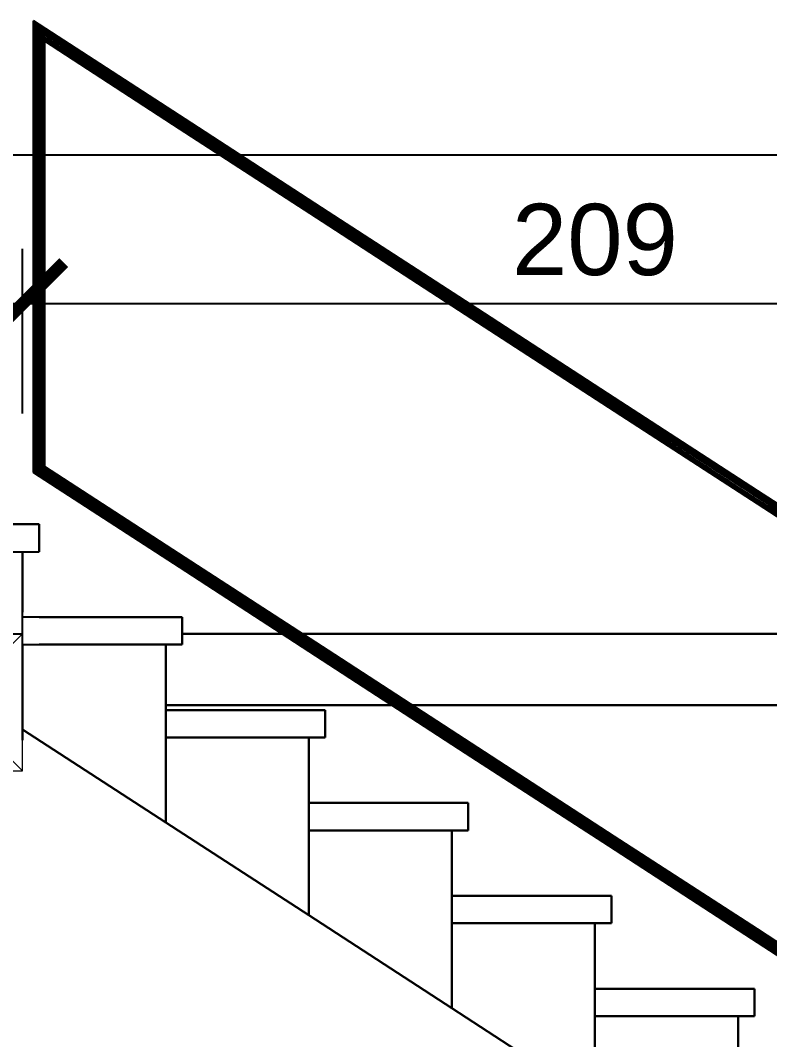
# Model space of a CAD drawing. Header units: millimetres. Extents: x 4647 to 73915, y -13612 to -8141.
# Drawn here: x 12341.7 to 12478.4, y -10862.6 to -10676.7 of the extents above; entities that cross this region are included whole.
import ezdxf

# ---------------------------------------------------------------- set-up
doc = ezdxf.new("R2010")
doc.units = ezdxf.units.MM
doc.layers.add('a_wymiary', color=250, linetype='Continuous', lineweight=9)
for name, color, linetype in [('Konstrukcja - Ściany zew', 7, 'Continuous'), ('Structural - Combined', 7, 'Continuous'), ('WIDOK', 7, 'Continuous')]:
    doc.layers.add(name, color=color, linetype=linetype)
doc.styles.get("Standard").update_dxf_attribs({"font": 'arial.ttf'})
doc.dimstyles.new('1-100', dxfattribs={"dimtxt": 13, "dimasz": 15, "dimexe": 10, "dimexo": 20, "dimgap": 5, "dimtad": 1, "dimdec": 1, "dimrnd": 0.5, "dimtxsty": 'Standard', "dimblk": 'ARCHTICK', "dimcen": 0.09, "dimdle": 10, "dimadec": 0, "dimazin": 0, "dimtfac": 1, "dimtdec": 1, "dimtofl": 0, "dimtmove": 0, "dimatfit": 3, "dimfxl": 10, "dimfxlon": 1, "dimtolj": 1, "dimtzin": 0, "dimarcsym": 0})

# ---------------------------------------------------------------- blocks, each defined once
blk = doc.blocks.new('_ArchTick')
at = {"color": 0, "linetype": 'ByBlock', "const_width": 0.15}
blk.add_lwpolyline([(-0.5, -0.5), (0.5, 0.5)], dxfattribs=at)
blk = doc.blocks.new('*D802')
at = {"layer": 'a_wymiary', "color": 0, "lineweight": -2, "transparency": 16777216}
for p, q in [((11649, -10180.91), (11649, -10150.91)), ((12748.98, -10180.91), (12748.98, -10150.91)), ((11639, -10160.91), (12758.98, -10160.91))]:
    blk.add_line(p, q, dxfattribs=at)
at = {"layer": 'DEFPOINTS', "color": 0, "transparency": 16777216}
for p in [(12748.98, -10160.91), (11649, -10687.41), (12748.98, -10687.41)]:
    blk.add_point(p, dxfattribs=at)
at = {"layer": 'a_wymiary', "color": 0, "lineweight": -2, "transparency": 16777216, "xscale": 15, "yscale": 15, "zscale": 15, "rotation": 180}
blk.add_blockref('_ArchTick', (11649, -10160.91), dxfattribs=at)
at = {"layer": 'a_wymiary', "color": 0, "lineweight": -2, "transparency": 16777216, "xscale": 15, "yscale": 15, "zscale": 15}
blk.add_blockref('_ArchTick', (12748.98, -10160.91), dxfattribs=at)
at = {"layer": 'a_wymiary', "color": 0, "transparency": 16777216, "insert": (12198.99, -10149.28), "char_height": 13, "attachment_point": 5}
blk.add_mtext('\\A1;1100', dxfattribs=at)
blk = doc.blocks.new('*D811')
at = {"layer": 'a_wymiary', "color": 0, "lineweight": -2, "transparency": 16777216}
for p, q in [((12251.58, -10261.38), (12268.79, -10236.8)), ((12254.86, -10239.26), (12821.23, -10635.84)), ((12801.57, -10646.49), (12818.78, -10621.91))]:
    blk.add_line(p, q, dxfattribs=at)
at = {"layer": 'DEFPOINTS', "color": 0, "transparency": 16777216}
for p in [(12198.99, -10336.48), (12813.04, -10630.1), (12748.98, -10721.59)]:
    blk.add_point(p, dxfattribs=at)
at = {"layer": 'a_wymiary', "color": 0, "lineweight": -2, "transparency": 16777216, "xscale": 15, "yscale": 15, "zscale": 15}
for p, rotation in [((12263.05, -10245), 145.0000006898322), ((12813.04, -10630.1), 325.0000006898322)]:
    blk.add_blockref('_ArchTick', p, dxfattribs=dict(at, rotation=rotation))
at = {"layer": 'a_wymiary', "color": 0, "transparency": 16777216, "insert": (12545.39, -10427.05), "char_height": 13, "attachment_point": 5, "rotation": 325}
blk.add_mtext('\\A1;671,5', dxfattribs=at)
blk = doc.blocks.new('*D815')
at = {"layer": 'a_wymiary', "color": 0, "lineweight": -2, "transparency": 16777216}
for p, q in [((11649, -10701.59), (11649, -10691.21)), ((12748.98, -10701.59), (12748.98, -10691.21)), ((11639, -10701.21), (12758.98, -10701.21))]:
    blk.add_line(p, q, dxfattribs=at)
at = {"layer": 'DEFPOINTS', "color": 0, "transparency": 16777216}
for p in [(12748.98, -10701.21), (11649, -10721.59), (12748.98, -10721.59)]:
    blk.add_point(p, dxfattribs=at)
at = {"layer": 'a_wymiary', "color": 0, "lineweight": -2, "transparency": 16777216, "xscale": 15, "yscale": 15, "zscale": 15, "rotation": 180}
blk.add_blockref('_ArchTick', (11649, -10701.21), dxfattribs=at)
at = {"layer": 'a_wymiary', "color": 0, "lineweight": -2, "transparency": 16777216, "xscale": 15, "yscale": 15, "zscale": 15}
blk.add_blockref('_ArchTick', (12748.98, -10701.21), dxfattribs=at)
at = {"layer": 'a_wymiary', "color": 0, "transparency": 16777216, "insert": (12198.99, -10689.57), "char_height": 13, "attachment_point": 5}
blk.add_mtext('\\A1;1100', dxfattribs=at)
blk = doc.blocks.new('*D844')
at = {"layer": 'a_wymiary', "color": 0, "lineweight": -2, "transparency": 16777216}
for p, q in [((12342.09, -10748.35), (12342.09, -10718.35)), ((12550.98, -10748.35), (12550.98, -10718.35)), ((12560.98, -10728.35), (12332.09, -10728.35))]:
    blk.add_line(p, q, dxfattribs=at)
at = {"layer": 'DEFPOINTS', "color": 0, "transparency": 16777216}
for p in [(12342.09, -10728.35), (12342.09, -10788.57), (12550.98, -10885.5)]:
    blk.add_point(p, dxfattribs=at)
at = {"layer": 'a_wymiary', "color": 0, "lineweight": -2, "transparency": 16777216, "xscale": 15, "yscale": 15, "zscale": 15, "rotation": 180}
blk.add_blockref('_ArchTick', (12342.09, -10728.35), dxfattribs=at)
at = {"layer": 'a_wymiary', "color": 0, "lineweight": -2, "transparency": 16777216, "xscale": 15, "yscale": 15, "zscale": 15}
blk.add_blockref('_ArchTick', (12550.98, -10728.35), dxfattribs=at)
at = {"layer": 'a_wymiary', "color": 0, "transparency": 16777216, "insert": (12446.54, -10716.71), "char_height": 13, "attachment_point": 5}
blk.add_mtext('\\A1;209', dxfattribs=at)
blk = doc.blocks.new('*D845')
at = {"layer": 'a_wymiary', "color": 0, "lineweight": -2, "transparency": 16777216}
for p, q in [((12761.31, -10931.07), (12761.31, -10780.51)), ((12741.31, -10790.51), (12771.31, -10790.51)), ((12741.31, -10921.07), (12771.31, -10921.07))]:
    blk.add_line(p, q, dxfattribs=at)
at = {"layer": 'DEFPOINTS', "color": 0, "transparency": 16777216}
for p in [(12368.2, -10790.51), (12761.31, -10790.51), (12550.98, -10921.07)]:
    blk.add_point(p, dxfattribs=at)
at = {"layer": 'a_wymiary', "color": 0, "lineweight": -2, "transparency": 16777216, "xscale": 15, "yscale": 15, "zscale": 15}
for p, rotation in [((12761.31, -10790.51), 90), ((12761.31, -10921.07), 270)]:
    blk.add_blockref('_ArchTick', p, dxfattribs=dict(at, rotation=rotation))
at = {"layer": 'a_wymiary', "color": 0, "transparency": 16777216, "insert": (12748.49, -10855.79), "char_height": 13, "attachment_point": 5, "rotation": 90}
blk.add_mtext('\\A1;130,5', dxfattribs=at)

msp = doc.modelspace()

# ---------------------------------------------------------------- linework, layer by layer
for p, q in [((12344.09, -10759.11), (12344.09, -10676.73)), ((12344.09, -10676.73), (12371.75, -10694.67)), ((12371.75, -10694.67), (12344.09, -10676.73)), ((12344.09, -10676.73), (12344.17, -10676.87)), ((12344.17, -10676.87), (12344.09, -10676.73)), ((12344.09, -10676.73), (12344.09, -10759.11)), ((12344.17, -10676.87), (12371.71, -10694.74)), ((12371.71, -10694.74), (12344.17, -10676.87)), ((12344.17, -10676.87), (12344.39, -10677.27)), ((12344.17, -10759.07), (12344.17, -10676.87)), ((12344.39, -10677.27), (12344.17, -10676.87)), ((12344.17, -10676.87), (12344.17, -10759.07)), ((12344.39, -10677.27), (12371.59, -10694.92)), ((12371.59, -10694.92), (12344.39, -10677.27)), ((12344.39, -10677.27), (12344.71, -10677.86)), ((12344.39, -10758.95), (12344.39, -10677.27)), ((12344.71, -10677.86), (12344.39, -10677.27)), ((12344.39, -10677.27), (12344.39, -10758.95)), ((12344.71, -10677.86), (12371.41, -10695.19)), ((12371.41, -10695.19), (12344.71, -10677.86)), ((12344.71, -10677.86), (12345.09, -10678.57)), ((12344.71, -10758.78), (12344.71, -10677.86)), ((12345.09, -10678.57), (12344.71, -10677.86)), ((12344.71, -10677.86), (12344.71, -10758.78)), ((12345.09, -10678.57), (12371.2, -10695.51)), ((12371.2, -10695.51), (12345.09, -10678.57)), ((12345.09, -10678.57), (12345.48, -10679.27)), ((12345.09, -10758.57), (12345.09, -10678.57)), ((12345.48, -10679.27), (12345.09, -10678.57)), ((12345.09, -10678.57), (12345.09, -10758.57)), ((12345.48, -10679.27), (12371, -10695.83)), ((12371, -10695.83), (12345.48, -10679.27)), ((12345.48, -10679.27), (12345.8, -10679.87)), ((12345.48, -10758.36), (12345.48, -10679.27)), ((12345.8, -10679.87), (12345.48, -10679.27)), ((12345.48, -10679.27), (12345.48, -10758.36)), ((12345.8, -10679.87), (12370.82, -10696.11)), ((12370.82, -10696.11), (12345.8, -10679.87)), ((12345.8, -10679.87), (12346.02, -10680.27)), ((12345.8, -10758.18), (12345.8, -10679.87)), ((12346.02, -10680.27), (12345.8, -10679.87)), ((12345.8, -10679.87), (12345.8, -10758.18)), ((12370.7, -10696.29), (12346.02, -10680.27)), ((12346.02, -10680.27), (12346.09, -10680.41)), ((12346.02, -10680.27), (12370.7, -10696.29)), ((12346.09, -10680.41), (12346.02, -10680.27)), ((12346.02, -10680.27), (12346.02, -10758.07)), ((12346.02, -10758.07), (12346.02, -10680.27)), ((12370.66, -10696.35), (12346.09, -10680.41)), ((12346.09, -10680.41), (12346.09, -10758.03)), ((12346.09, -10680.41), (12370.66, -10696.35)), ((12346.09, -10758.03), (12346.09, -10680.41)), ((12371, -10695.83), (12370.82, -10696.11)), ((12370.82, -10696.11), (12371, -10695.83)), ((12371.2, -10695.51), (12371, -10695.83)), ((12371, -10695.83), (12371.2, -10695.51)), ((12371, -10695.83), (12397.11, -10712.78)), ((12397.11, -10712.78), (12371, -10695.83)), ((12371.41, -10695.19), (12371.2, -10695.51)), ((12371.2, -10695.51), (12371.41, -10695.19)), ((12371.2, -10695.51), (12397.31, -10712.46)), ((12397.31, -10712.46), (12371.2, -10695.51)), ((12371.59, -10694.92), (12371.41, -10695.19)), ((12371.41, -10695.19), (12371.59, -10694.92)), ((12371.41, -10695.19), (12397.52, -10712.14)), ((12397.52, -10712.14), (12371.41, -10695.19)), ((12371.71, -10694.74), (12371.59, -10694.92)), ((12371.59, -10694.92), (12371.71, -10694.74)), ((12371.59, -10694.92), (12397.7, -10711.86)), ((12397.7, -10711.86), (12371.59, -10694.92)), ((12371.75, -10694.67), (12371.71, -10694.74)), ((12371.71, -10694.74), (12371.75, -10694.67)), ((12371.71, -10694.74), (12397.82, -10711.68)), ((12397.82, -10711.68), (12371.71, -10694.74)), ((12371.75, -10694.67), (12397.86, -10711.62)), ((12397.86, -10711.62), (12371.75, -10694.67)), ((12370.7, -10696.29), (12370.66, -10696.35)), ((12370.66, -10696.35), (12370.7, -10696.29)), ((12396.77, -10713.3), (12370.66, -10696.35)), ((12370.66, -10696.35), (12396.77, -10713.3)), ((12370.82, -10696.11), (12370.7, -10696.29)), ((12370.7, -10696.29), (12370.82, -10696.11)), ((12396.81, -10713.23), (12370.7, -10696.29)), ((12370.7, -10696.29), (12396.81, -10713.23)), ((12370.82, -10696.11), (12396.93, -10713.05)), ((12396.93, -10713.05), (12370.82, -10696.11)), ((12397.31, -10712.46), (12397.11, -10712.78)), ((12397.11, -10712.78), (12397.31, -10712.46)), ((12397.52, -10712.14), (12397.31, -10712.46)), ((12397.31, -10712.46), (12397.52, -10712.14)), ((12397.31, -10712.46), (12423.43, -10729.4)), ((12423.43, -10729.4), (12397.31, -10712.46)), ((12397.7, -10711.86), (12397.52, -10712.14)), ((12397.52, -10712.14), (12397.7, -10711.86)), ((12397.52, -10712.14), (12423.63, -10729.08)), ((12423.63, -10729.08), (12397.52, -10712.14)), ((12397.82, -10711.68), (12397.7, -10711.86)), ((12397.7, -10711.86), (12397.82, -10711.68)), ((12397.7, -10711.86), (12423.81, -10728.81)), ((12423.81, -10728.81), (12397.7, -10711.86)), ((12397.86, -10711.62), (12397.82, -10711.68)), ((12397.82, -10711.68), (12397.86, -10711.62)), ((12397.82, -10711.68), (12423.93, -10728.63)), ((12423.93, -10728.63), (12397.82, -10711.68)), ((12397.86, -10711.62), (12423.97, -10728.56)), ((12423.97, -10728.56), (12397.86, -10711.62)), ((12396.81, -10713.23), (12396.77, -10713.3)), ((12396.77, -10713.3), (12396.81, -10713.23)), ((12422.88, -10730.24), (12396.77, -10713.3)), ((12396.77, -10713.3), (12422.88, -10730.24)), ((12396.93, -10713.05), (12396.81, -10713.23)), ((12396.81, -10713.23), (12396.93, -10713.05)), ((12422.92, -10730.18), (12396.81, -10713.23)), ((12396.81, -10713.23), (12422.92, -10730.18)), ((12397.11, -10712.78), (12396.93, -10713.05)), ((12396.93, -10713.05), (12397.11, -10712.78)), ((12396.93, -10713.05), (12423.04, -10730)), ((12423.04, -10730), (12396.93, -10713.05)), ((12397.11, -10712.78), (12423.22, -10729.72)), ((12423.22, -10729.72), (12397.11, -10712.78)), ((12423.63, -10729.08), (12423.43, -10729.4)), ((12423.43, -10729.4), (12423.63, -10729.08)), ((12423.81, -10728.81), (12423.63, -10729.08)), ((12423.63, -10729.08), (12423.81, -10728.81)), ((12423.63, -10729.08), (12449.75, -10746.03)), ((12449.75, -10746.03), (12423.63, -10729.08)), ((12423.93, -10728.63), (12423.81, -10728.81)), ((12423.81, -10728.81), (12423.93, -10728.63)), ((12423.81, -10728.81), (12449.92, -10745.75)), ((12449.92, -10745.75), (12423.81, -10728.81)), ((12423.97, -10728.56), (12423.93, -10728.63)), ((12423.93, -10728.63), (12423.97, -10728.56)), ((12423.93, -10728.63), (12450.04, -10745.57)), ((12450.04, -10745.57), (12423.93, -10728.63)), ((12423.97, -10728.56), (12450.08, -10745.51)), ((12450.08, -10745.51), (12423.97, -10728.56)), ((12422.92, -10730.18), (12422.88, -10730.24)), ((12422.88, -10730.24), (12422.92, -10730.18)), ((12448.99, -10747.19), (12422.88, -10730.24)), ((12422.88, -10730.24), (12448.99, -10747.19)), ((12423.04, -10730), (12422.92, -10730.18)), ((12422.92, -10730.18), (12423.04, -10730)), ((12449.03, -10747.12), (12422.92, -10730.18)), ((12422.92, -10730.18), (12449.03, -10747.12)), ((12423.22, -10729.72), (12423.04, -10730)), ((12423.04, -10730), (12423.22, -10729.72)), ((12423.04, -10730), (12449.15, -10746.94)), ((12449.15, -10746.94), (12423.04, -10730)), ((12423.43, -10729.4), (12423.22, -10729.72)), ((12423.22, -10729.72), (12423.43, -10729.4)), ((12423.22, -10729.72), (12449.33, -10746.67)), ((12449.33, -10746.67), (12423.22, -10729.72)), ((12423.43, -10729.4), (12449.54, -10746.35)), ((12449.54, -10746.35), (12423.43, -10729.4)), ((12449.75, -10746.03), (12449.54, -10746.35)), ((12449.54, -10746.35), (12449.75, -10746.03)), ((12449.92, -10745.75), (12449.75, -10746.03)), ((12449.75, -10746.03), (12449.92, -10745.75)), ((12449.75, -10746.03), (12475.86, -10762.97)), ((12475.86, -10762.97), (12449.75, -10746.03)), ((12450.04, -10745.57), (12449.92, -10745.75)), ((12449.92, -10745.75), (12450.04, -10745.57)), ((12449.92, -10745.75), (12476.03, -10762.7)), ((12476.03, -10762.7), (12449.92, -10745.75)), ((12450.08, -10745.51), (12450.04, -10745.57)), ((12450.04, -10745.57), (12450.08, -10745.51)), ((12450.04, -10745.57), (12476.15, -10762.52)), ((12476.15, -10762.52), (12450.04, -10745.57)), ((12450.08, -10745.51), (12476.19, -10762.45)), ((12476.19, -10762.45), (12450.08, -10745.51)), ((12449.03, -10747.12), (12448.99, -10747.19)), ((12448.99, -10747.19), (12449.03, -10747.12)), ((12475.1, -10764.13), (12448.99, -10747.19)), ((12448.99, -10747.19), (12475.1, -10764.13)), ((12449.15, -10746.94), (12449.03, -10747.12)), ((12449.03, -10747.12), (12449.15, -10746.94)), ((12475.15, -10764.07), (12449.03, -10747.12)), ((12449.03, -10747.12), (12475.15, -10764.07)), ((12449.33, -10746.67), (12449.15, -10746.94)), ((12449.15, -10746.94), (12449.33, -10746.67)), ((12449.15, -10746.94), (12475.26, -10763.88)), ((12475.26, -10763.88), (12449.15, -10746.94)), ((12449.54, -10746.35), (12449.33, -10746.67)), ((12449.33, -10746.67), (12449.54, -10746.35)), ((12449.33, -10746.67), (12475.44, -10763.61)), ((12475.44, -10763.61), (12449.33, -10746.67)), ((12449.54, -10746.35), (12475.65, -10763.29)), ((12475.65, -10763.29), (12449.54, -10746.35)), ((12344.17, -10759.07), (12344.39, -10758.95)), ((12344.39, -10758.95), (12344.17, -10759.07)), ((12344.39, -10758.95), (12344.71, -10758.78)), ((12344.71, -10758.78), (12344.39, -10758.95)), ((12370.82, -10776.11), (12344.39, -10758.95)), ((12344.39, -10758.95), (12370.82, -10776.11)), ((12344.71, -10758.78), (12345.09, -10758.57)), ((12345.09, -10758.57), (12344.71, -10758.78)), ((12371, -10775.83), (12344.71, -10758.78)), ((12344.71, -10758.78), (12371, -10775.83)), ((12345.09, -10758.57), (12345.48, -10758.36)), ((12345.48, -10758.36), (12345.09, -10758.57)), ((12371.2, -10775.51), (12345.09, -10758.57)), ((12345.09, -10758.57), (12371.2, -10775.51)), ((12345.48, -10758.36), (12345.8, -10758.18)), ((12345.8, -10758.18), (12345.48, -10758.36)), ((12371.41, -10775.19), (12345.48, -10758.36)), ((12345.48, -10758.36), (12371.41, -10775.19)), ((12345.8, -10758.18), (12346.02, -10758.07)), ((12346.02, -10758.07), (12345.8, -10758.18)), ((12371.59, -10774.92), (12345.8, -10758.18)), ((12345.8, -10758.18), (12371.59, -10774.92)), ((12346.02, -10758.07), (12346.09, -10758.03)), ((12346.09, -10758.03), (12346.02, -10758.07)), ((12346.02, -10758.07), (12371.71, -10774.74)), ((12371.71, -10774.74), (12346.02, -10758.07)), ((12346.09, -10758.03), (12371.75, -10774.67)), ((12371.75, -10774.67), (12346.09, -10758.03)), ((12344.09, -10759.11), (12344.17, -10759.07)), ((12344.17, -10759.07), (12344.09, -10759.11)), ((12370.66, -10776.35), (12344.09, -10759.11)), ((12344.09, -10759.11), (12370.66, -10776.35)), ((12370.7, -10776.29), (12344.17, -10759.07)), ((12344.17, -10759.07), (12370.7, -10776.29)), ((12476.03, -10762.7), (12475.86, -10762.97)), ((12475.86, -10762.97), (12476.03, -10762.7)), ((12476.15, -10762.52), (12476.03, -10762.7)), ((12476.03, -10762.7), (12476.15, -10762.52)), ((12476.03, -10762.7), (12502.14, -10779.64)), ((12502.14, -10779.64), (12476.03, -10762.7)), ((12476.19, -10762.45), (12476.15, -10762.52)), ((12476.15, -10762.52), (12476.19, -10762.45)), ((12476.15, -10762.52), (12502.26, -10779.46)), ((12502.26, -10779.46), (12476.15, -10762.52)), ((12476.19, -10762.45), (12502.3, -10779.4)), ((12502.3, -10779.4), (12476.19, -10762.45)), ((12475.15, -10764.07), (12475.1, -10764.13)), ((12475.1, -10764.13), (12475.15, -10764.07)), ((12501.21, -10781.07), (12475.1, -10764.13)), ((12475.1, -10764.13), (12501.21, -10781.07)), ((12475.26, -10763.88), (12475.15, -10764.07)), ((12475.15, -10764.07), (12475.26, -10763.88)), ((12501.26, -10781.01), (12475.15, -10764.07)), ((12475.15, -10764.07), (12501.26, -10781.01)), ((12475.44, -10763.61), (12475.26, -10763.88)), ((12475.26, -10763.88), (12475.44, -10763.61)), ((12475.26, -10763.88), (12501.37, -10780.83)), ((12501.37, -10780.83), (12475.26, -10763.88)), ((12475.65, -10763.29), (12475.44, -10763.61)), ((12475.44, -10763.61), (12475.65, -10763.29)), ((12475.44, -10763.61), (12501.55, -10780.56)), ((12501.55, -10780.56), (12475.44, -10763.61)), ((12475.86, -10762.97), (12475.65, -10763.29)), ((12475.65, -10763.29), (12475.86, -10762.97)), ((12475.65, -10763.29), (12501.76, -10780.24)), ((12501.76, -10780.24), (12475.65, -10763.29)), ((12475.86, -10762.97), (12501.97, -10779.91)), ((12501.97, -10779.91), (12475.86, -10762.97)), ((12318.98, -10768.57), (12345.09, -10768.57)), ((12345.09, -10768.57), (12318.98, -10768.57)), ((12340.98, -10768.57), (12345.09, -10768.57)), ((12345.09, -10768.57), (12345.09, -10771.62)), ((12345.09, -10773.57), (12345.09, -10768.57)), ((12345.09, -10773.57), (12345.09, -10768.57)), ((12345.09, -10771.62), (12345.09, -10773.57)), ((12318.98, -10773.57), (12345.09, -10773.57)), ((12342.09, -10773.57), (12342.09, -10784.62)), ((12342.09, -10788.57), (12342.09, -10773.57)), ((12371, -10775.83), (12371.2, -10775.51)), ((12371.2, -10775.51), (12371, -10775.83)), ((12371.2, -10775.51), (12371.41, -10775.19)), ((12371.41, -10775.19), (12371.2, -10775.51)), ((12397.31, -10792.46), (12371.2, -10775.51)), ((12371.2, -10775.51), (12397.31, -10792.46)), ((12371.41, -10775.19), (12371.59, -10774.92)), ((12371.59, -10774.92), (12371.41, -10775.19)), ((12397.52, -10792.14), (12371.41, -10775.19)), ((12371.41, -10775.19), (12397.52, -10792.14)), ((12371.59, -10774.92), (12371.71, -10774.74)), ((12371.71, -10774.74), (12371.59, -10774.92)), ((12397.7, -10791.86), (12371.59, -10774.92)), ((12371.59, -10774.92), (12397.7, -10791.86)), ((12371.71, -10774.74), (12371.75, -10774.67)), ((12371.75, -10774.67), (12371.71, -10774.74)), ((12371.71, -10774.74), (12397.82, -10791.68)), ((12397.82, -10791.68), (12371.71, -10774.74)), ((12371.75, -10774.67), (12393.16, -10788.57)), ((12397.86, -10791.62), (12371.75, -10774.67)), ((12370.66, -10776.35), (12370.7, -10776.29)), ((12370.7, -10776.29), (12370.66, -10776.35)), ((12389.48, -10788.57), (12370.66, -10776.35)), ((12370.66, -10776.35), (12396.77, -10793.3)), ((12370.7, -10776.29), (12370.82, -10776.11)), ((12370.82, -10776.11), (12370.7, -10776.29)), ((12396.81, -10793.23), (12370.7, -10776.29)), ((12370.7, -10776.29), (12396.81, -10793.23)), ((12370.82, -10776.11), (12371, -10775.83)), ((12371, -10775.83), (12370.82, -10776.11)), ((12396.93, -10793.05), (12370.82, -10776.11)), ((12370.82, -10776.11), (12396.93, -10793.05)), ((12397.11, -10792.78), (12371, -10775.83)), ((12371, -10775.83), (12397.11, -10792.78)), ((12371.2, -10785.51), (12342.09, -10785.51)), ((12345.09, -10785.51), (12371.2, -10785.51)), ((12371.2, -10785.51), (12371.2, -10788.57)), ((12371.2, -10790.51), (12371.2, -10785.51)), ((12371.2, -10788.57), (12389.48, -10788.57)), ((12389.48, -10788.57), (12371.2, -10788.57)), ((12371.2, -10788.57), (12371.2, -10790.51)), ((12409.52, -10801.57), (12389.48, -10788.57)), ((12393.16, -10788.57), (12512.76, -10788.57)), ((12393.16, -10788.57), (12413.19, -10801.57)), ((12512.76, -10788.57), (12393.16, -10788.57)), ((12342.09, -10807.96), (12342.09, -10790.51)), ((12342.09, -10790.51), (12342.09, -10801.57)), ((12342.09, -10790.51), (12342.09, -10807.96)), ((12342.09, -10790.51), (12371.2, -10790.51)), ((12368.2, -10790.51), (12345.09, -10790.51)), ((12371.2, -10790.51), (12368.2, -10790.51)), ((12368.2, -10790.51), (12368.2, -10801.57)), ((12368.2, -10807.46), (12368.2, -10790.51)), ((12397.11, -10792.78), (12397.31, -10792.46)), ((12397.31, -10792.46), (12397.11, -10792.78)), ((12397.31, -10792.46), (12397.52, -10792.14)), ((12397.52, -10792.14), (12397.31, -10792.46)), ((12423.43, -10809.4), (12397.31, -10792.46)), ((12397.31, -10792.46), (12423.43, -10809.4)), ((12397.52, -10792.14), (12397.7, -10791.86)), ((12397.7, -10791.86), (12397.52, -10792.14)), ((12423.63, -10809.08), (12397.52, -10792.14)), ((12397.52, -10792.14), (12423.63, -10809.08)), ((12397.7, -10791.86), (12397.82, -10791.68)), ((12397.82, -10791.68), (12397.7, -10791.86)), ((12423.81, -10808.81), (12397.7, -10791.86)), ((12397.7, -10791.86), (12423.81, -10808.81)), ((12397.82, -10791.68), (12397.86, -10791.62)), ((12397.86, -10791.62), (12397.82, -10791.68)), ((12397.82, -10791.68), (12423.93, -10808.63)), ((12423.93, -10808.63), (12397.82, -10791.68)), ((12423.97, -10808.56), (12397.86, -10791.62)), ((12396.77, -10793.3), (12396.81, -10793.23)), ((12396.81, -10793.23), (12396.77, -10793.3)), ((12396.77, -10793.3), (12422.88, -10810.24)), ((12396.81, -10793.23), (12396.93, -10793.05)), ((12396.93, -10793.05), (12396.81, -10793.23)), ((12422.92, -10810.18), (12396.81, -10793.23)), ((12396.81, -10793.23), (12422.92, -10810.18)), ((12396.93, -10793.05), (12397.11, -10792.78)), ((12397.11, -10792.78), (12396.93, -10793.05)), ((12423.04, -10810), (12396.93, -10793.05)), ((12396.93, -10793.05), (12423.04, -10810)), ((12423.22, -10809.72), (12397.11, -10792.78)), ((12397.11, -10792.78), (12423.22, -10809.72)), ((12368.2, -10801.57), (12409.52, -10801.57)), ((12368.2, -10801.57), (12368.2, -10802.46)), ((12409.52, -10801.57), (12368.2, -10801.57)), ((12422.88, -10810.24), (12409.52, -10801.57)), ((12413.19, -10801.57), (12532.8, -10801.57)), ((12413.19, -10801.57), (12450.08, -10825.51)), ((12532.8, -10801.57), (12413.19, -10801.57)), ((12397.31, -10802.46), (12368.2, -10802.46)), ((12368.2, -10802.46), (12368.2, -10807.46)), ((12368.2, -10802.46), (12397.31, -10802.46)), ((12397.31, -10807.46), (12397.31, -10802.46)), ((12397.31, -10802.46), (12397.31, -10807.46)), ((12368.2, -10822.95), (12342.09, -10806.01)), ((12342.09, -10806.01), (12368.2, -10822.95)), ((12368.2, -10822.95), (12368.2, -10807.46)), ((12394.31, -10807.46), (12368.2, -10807.46)), ((12368.2, -10807.46), (12368.2, -10822.95)), ((12368.2, -10807.46), (12397.31, -10807.46)), ((12394.31, -10824.4), (12394.31, -10807.46)), ((12397.31, -10807.46), (12394.31, -10807.46)), ((12394.31, -10807.46), (12394.31, -10819.4)), ((12423.43, -10809.4), (12423.63, -10809.08)), ((12423.63, -10809.08), (12423.43, -10809.4)), ((12423.63, -10809.08), (12423.81, -10808.81)), ((12423.81, -10808.81), (12423.63, -10809.08)), ((12449.75, -10826.03), (12423.63, -10809.08)), ((12423.63, -10809.08), (12449.75, -10826.03)), ((12423.81, -10808.81), (12423.93, -10808.63)), ((12423.93, -10808.63), (12423.81, -10808.81)), ((12449.92, -10825.75), (12423.81, -10808.81)), ((12423.81, -10808.81), (12449.92, -10825.75)), ((12423.93, -10808.63), (12423.97, -10808.56)), ((12423.97, -10808.56), (12423.93, -10808.63)), ((12423.93, -10808.63), (12450.04, -10825.57)), ((12450.04, -10825.57), (12423.93, -10808.63)), ((12450.08, -10825.51), (12423.97, -10808.56)), ((12422.88, -10810.24), (12422.92, -10810.18)), ((12422.92, -10810.18), (12422.88, -10810.24)), ((12422.88, -10810.24), (12448.99, -10827.19)), ((12448.99, -10827.19), (12422.88, -10810.24)), ((12422.92, -10810.18), (12423.04, -10810)), ((12423.04, -10810), (12422.92, -10810.18)), ((12449.03, -10827.12), (12422.92, -10810.18)), ((12422.92, -10810.18), (12449.03, -10827.12)), ((12423.04, -10810), (12423.22, -10809.72)), ((12423.22, -10809.72), (12423.04, -10810)), ((12449.15, -10826.94), (12423.04, -10810)), ((12423.04, -10810), (12449.15, -10826.94)), ((12423.22, -10809.72), (12423.43, -10809.4)), ((12423.43, -10809.4), (12423.22, -10809.72)), ((12449.33, -10826.67), (12423.22, -10809.72)), ((12423.22, -10809.72), (12449.33, -10826.67)), ((12449.54, -10826.35), (12423.43, -10809.4)), ((12423.43, -10809.4), (12449.54, -10826.35)), ((12423.43, -10819.4), (12394.31, -10819.4)), ((12394.31, -10819.4), (12394.31, -10824.4)), ((12394.31, -10819.4), (12423.43, -10819.4)), ((12423.43, -10824.4), (12423.43, -10819.4)), ((12423.43, -10819.4), (12423.43, -10824.4)), ((12394.31, -10839.9), (12368.2, -10822.95)), ((12368.2, -10822.95), (12394.31, -10839.9)), ((12394.31, -10839.9), (12394.31, -10824.4)), ((12420.43, -10824.4), (12394.31, -10824.4)), ((12394.31, -10824.4), (12394.31, -10839.9)), ((12394.31, -10824.4), (12423.43, -10824.4)), ((12420.43, -10841.35), (12420.43, -10824.4)), ((12423.43, -10824.4), (12420.43, -10824.4)), ((12420.43, -10824.4), (12420.43, -10836.35)), ((12449.75, -10826.03), (12449.92, -10825.75)), ((12449.92, -10825.75), (12449.75, -10826.03)), ((12449.92, -10825.75), (12450.04, -10825.57)), ((12450.04, -10825.57), (12449.92, -10825.75)), ((12476.03, -10842.7), (12449.92, -10825.75)), ((12449.92, -10825.75), (12476.03, -10842.7)), ((12450.04, -10825.57), (12450.08, -10825.51)), ((12450.08, -10825.51), (12450.04, -10825.57)), ((12450.04, -10825.57), (12476.15, -10842.52)), ((12476.15, -10842.52), (12450.04, -10825.57)), ((12476.19, -10842.45), (12450.08, -10825.51)), ((12450.08, -10825.51), (12476.19, -10842.45)), ((12448.99, -10827.19), (12449.03, -10827.12)), ((12449.03, -10827.12), (12448.99, -10827.19)), ((12448.99, -10827.19), (12475.1, -10844.13)), ((12475.1, -10844.13), (12448.99, -10827.19)), ((12449.03, -10827.12), (12449.15, -10826.94)), ((12449.15, -10826.94), (12449.03, -10827.12)), ((12475.15, -10844.07), (12449.03, -10827.12)), ((12449.03, -10827.12), (12475.15, -10844.07)), ((12449.15, -10826.94), (12449.33, -10826.67)), ((12449.33, -10826.67), (12449.15, -10826.94)), ((12475.26, -10843.88), (12449.15, -10826.94)), ((12449.15, -10826.94), (12475.26, -10843.88)), ((12449.33, -10826.67), (12449.54, -10826.35)), ((12449.54, -10826.35), (12449.33, -10826.67)), ((12475.44, -10843.61), (12449.33, -10826.67)), ((12449.33, -10826.67), (12475.44, -10843.61)), ((12449.54, -10826.35), (12449.75, -10826.03)), ((12449.75, -10826.03), (12449.54, -10826.35)), ((12475.65, -10843.29), (12449.54, -10826.35)), ((12449.54, -10826.35), (12475.65, -10843.29)), ((12475.86, -10842.97), (12449.75, -10826.03)), ((12449.75, -10826.03), (12475.86, -10842.97)), ((12449.54, -10836.35), (12420.43, -10836.35)), ((12420.43, -10836.35), (12420.43, -10841.35)), ((12420.43, -10836.35), (12449.54, -10836.35)), ((12449.54, -10841.35), (12449.54, -10836.35)), ((12449.54, -10836.35), (12449.54, -10841.35)), ((12420.43, -10856.84), (12394.31, -10839.9)), ((12394.31, -10839.9), (12420.43, -10856.84)), ((12420.43, -10856.84), (12420.43, -10841.35)), ((12446.54, -10841.35), (12420.43, -10841.35)), ((12420.43, -10841.35), (12420.43, -10856.84)), ((12420.43, -10841.35), (12449.54, -10841.35)), ((12446.54, -10858.29), (12446.54, -10841.35)), ((12449.54, -10841.35), (12446.54, -10841.35)), ((12446.54, -10841.35), (12446.54, -10853.29)), ((12475.86, -10842.97), (12476.03, -10842.7)), ((12476.03, -10842.7), (12475.86, -10842.97)), ((12476.03, -10842.7), (12476.15, -10842.52)), ((12476.15, -10842.52), (12476.03, -10842.7)), ((12502.14, -10859.64), (12476.03, -10842.7)), ((12476.03, -10842.7), (12502.14, -10859.64)), ((12476.15, -10842.52), (12476.19, -10842.45)), ((12476.19, -10842.45), (12476.15, -10842.52)), ((12476.15, -10842.52), (12502.26, -10859.46)), ((12502.26, -10859.46), (12476.15, -10842.52)), ((12502.3, -10859.4), (12476.19, -10842.45)), ((12476.19, -10842.45), (12505.4, -10861.4)), ((12475.1, -10844.13), (12475.15, -10844.07)), ((12475.15, -10844.07), (12475.1, -10844.13)), ((12475.1, -10844.13), (12501.21, -10861.07)), ((12503.56, -10862.6), (12475.1, -10844.13)), ((12475.15, -10844.07), (12475.26, -10843.88)), ((12475.26, -10843.88), (12475.15, -10844.07)), ((12501.26, -10861.01), (12475.15, -10844.07)), ((12475.15, -10844.07), (12501.26, -10861.01)), ((12475.26, -10843.88), (12475.44, -10843.61)), ((12475.44, -10843.61), (12475.26, -10843.88)), ((12501.37, -10860.83), (12475.26, -10843.88)), ((12475.26, -10843.88), (12501.37, -10860.83)), ((12475.44, -10843.61), (12475.65, -10843.29)), ((12475.65, -10843.29), (12475.44, -10843.61)), ((12501.55, -10860.56), (12475.44, -10843.61)), ((12475.44, -10843.61), (12501.55, -10860.56)), ((12475.65, -10843.29), (12475.86, -10842.97)), ((12475.86, -10842.97), (12475.65, -10843.29)), ((12501.76, -10860.24), (12475.65, -10843.29)), ((12475.65, -10843.29), (12501.76, -10860.24)), ((12501.97, -10859.91), (12475.86, -10842.97)), ((12475.86, -10842.97), (12501.97, -10859.91)), ((12475.65, -10853.29), (12446.54, -10853.29)), ((12446.54, -10853.29), (12446.54, -10858.29)), ((12446.54, -10853.29), (12475.65, -10853.29)), ((12475.65, -10858.29), (12475.65, -10853.29)), ((12475.65, -10853.29), (12475.65, -10858.29)), ((12446.54, -10873.79), (12420.43, -10856.84)), ((12420.43, -10856.84), (12446.54, -10873.79)), ((12446.54, -10873.79), (12446.54, -10858.29)), ((12472.65, -10858.29), (12446.54, -10858.29)), ((12446.54, -10858.29), (12446.54, -10873.79)), ((12446.54, -10858.29), (12475.65, -10858.29)), ((12472.65, -10875.24), (12472.65, -10858.29)), ((12475.65, -10858.29), (12472.65, -10858.29)), ((12472.65, -10858.29), (12472.65, -10870.24))]:
    msp.add_line(p, q)
at = {"layer": 'a_wymiary'}
for p, q in [((12317.09, -10813.57), (12342.09, -10788.57)), ((12342.09, -10813.57), (12317.09, -10788.57))]:
    msp.add_line(p, q, dxfattribs=at)
msp.add_lwpolyline([(12317.09, -10813.57), (12342.09, -10813.57), (12342.09, -10788.57), (12317.09, -10788.57)], close=True, dxfattribs=at)
at = {"layer": 'Konstrukcja - Ściany zew', "color": 251, "lineweight": 15}
for p, q in [((12342.09, -10806.01), (12368.2, -10822.95)), ((12368.2, -10822.95), (12394.31, -10839.9)), ((12394.31, -10839.9), (12420.43, -10856.84)), ((12420.43, -10856.84), (12446.54, -10873.79))]:
    msp.add_line(p, q, dxfattribs=at)
at = {"layer": 'Structural - Combined', "color": 161, "lineweight": 25}
for p, q in [((12344.17, -10676.87), (12344.09, -10676.73)), ((12344.09, -10759.11), (12344.09, -10676.73)), ((12344.09, -10676.73), (12371.75, -10694.67)), ((12344.39, -10677.27), (12344.17, -10676.87)), ((12344.71, -10677.86), (12344.39, -10677.27)), ((12345.09, -10678.57), (12344.71, -10677.86)), ((12345.48, -10679.27), (12345.09, -10678.57)), ((12345.8, -10679.87), (12345.48, -10679.27)), ((12346.02, -10680.27), (12345.8, -10679.87)), ((12346.09, -10680.41), (12346.02, -10680.27)), ((12346.09, -10758.03), (12346.09, -10680.41)), ((12346.09, -10680.41), (12370.66, -10696.35)), ((12371.75, -10694.67), (12397.86, -10711.62)), ((12370.66, -10696.35), (12396.77, -10713.3)), ((12397.86, -10711.62), (12423.97, -10728.56)), ((12396.77, -10713.3), (12422.88, -10730.24)), ((12423.97, -10728.56), (12450.08, -10745.51)), ((12422.88, -10730.24), (12448.99, -10747.19)), ((12450.08, -10745.51), (12476.19, -10762.45)), ((12448.99, -10747.19), (12475.1, -10764.13)), ((12344.39, -10758.95), (12344.17, -10759.07)), ((12344.71, -10758.78), (12344.39, -10758.95)), ((12345.8, -10758.18), (12345.48, -10758.36)), ((12346.02, -10758.07), (12345.8, -10758.18)), ((12346.09, -10758.03), (12346.02, -10758.07)), ((12371.75, -10774.67), (12346.09, -10758.03)), ((12344.17, -10759.07), (12344.09, -10759.11)), ((12370.66, -10776.35), (12344.09, -10759.11)), ((12476.19, -10762.45), (12502.3, -10779.4)), ((12475.1, -10764.13), (12501.21, -10781.07)), ((12397.86, -10791.62), (12371.75, -10774.67)), ((12396.77, -10793.3), (12370.66, -10776.35)), ((12423.97, -10808.56), (12397.86, -10791.62)), ((12422.88, -10810.24), (12396.77, -10793.3)), ((12450.08, -10825.51), (12423.97, -10808.56)), ((12448.99, -10827.19), (12422.88, -10810.24)), ((12476.19, -10842.45), (12450.08, -10825.51)), ((12475.1, -10844.13), (12448.99, -10827.19)), ((12502.3, -10859.4), (12476.19, -10842.45)), ((12501.21, -10861.07), (12475.1, -10844.13))]:
    msp.add_line(p, q, dxfattribs=at)
at = {"layer": 'Structural - Combined'}
for p, q in [((12345.09, -10768.57), (12318.98, -10768.57)), ((12345.09, -10773.57), (12345.09, -10768.57)), ((12371.2, -10785.51), (12345.09, -10785.51)), ((12371.2, -10790.51), (12371.2, -10785.51)), ((12371.2, -10790.51), (12368.2, -10790.51)), ((12397.31, -10802.46), (12368.2, -10802.46)), ((12397.31, -10807.46), (12397.31, -10802.46)), ((12397.31, -10807.46), (12394.31, -10807.46)), ((12423.43, -10819.4), (12394.31, -10819.4)), ((12423.43, -10824.4), (12423.43, -10819.4)), ((12423.43, -10824.4), (12420.43, -10824.4)), ((12449.54, -10836.35), (12420.43, -10836.35)), ((12449.54, -10841.35), (12449.54, -10836.35)), ((12449.54, -10841.35), (12446.54, -10841.35)), ((12475.65, -10853.29), (12446.54, -10853.29)), ((12475.65, -10858.29), (12475.65, -10853.29)), ((12475.65, -10858.29), (12472.65, -10858.29))]:
    msp.add_line(p, q, dxfattribs=at)
at = {"layer": 'Structural - Combined', "color": 134, "lineweight": 18}
for p, q in [((12368.2, -10790.51), (12345.09, -10790.51)), ((12368.2, -10807.46), (12368.2, -10790.51)), ((12394.31, -10807.46), (12368.2, -10807.46)), ((12394.31, -10824.4), (12394.31, -10807.46)), ((12420.43, -10824.4), (12394.31, -10824.4)), ((12420.43, -10841.35), (12420.43, -10824.4)), ((12446.54, -10841.35), (12420.43, -10841.35)), ((12446.54, -10858.29), (12446.54, -10841.35)), ((12472.65, -10858.29), (12446.54, -10858.29)), ((12472.65, -10875.24), (12472.65, -10858.29))]:
    msp.add_line(p, q, dxfattribs=at)
at = {"layer": 'WIDOK'}
for p, q in [((12123.98, -10768.57), (12345.09, -10768.57)), ((12345.09, -10771.07), (12345.09, -10768.57)), ((11738.98, -10788.57), (12342.09, -10788.57)), ((12123.98, -10788.57), (12342.09, -10788.57)), ((12342.09, -10801.57), (12342.09, -10788.57))]:
    msp.add_line(p, q, dxfattribs=at)
at = {"layer": 'WIDOK', "color": 251, "lineweight": 15}
msp.add_line((12345.09, -10768.57), (12340.98, -10768.57), dxfattribs=at)

# ---------------------------------------------------------------- dimensions: what is measured, and where the dimension line sits
at = {"layer": 'a_wymiary'}
for base, p1, p2, picture, middle in [((12748.98, -10160.91), (11649, -10687.41), (12748.98, -10687.41), '*D802', (12198.99, -10149.28)), ((12748.98, -10701.21), (11649, -10721.59), (12748.98, -10721.59), '*D815', (12198.99, -10689.57)), ((12342.09, -10728.35), (12550.98, -10885.5), (12342.09, -10788.57), '*D844', (12446.54, -10716.71))]:
    dim = msp.add_linear_dim(base=base, p1=p1, p2=p2, dimstyle='1-100', override={"dimfxl": 20}, dxfattribs=at)
    dim.commit()
    dim.dimension.update_dxf_attribs({"geometry": picture, "text_midpoint": middle})
dim = msp.add_aligned_dim(p1=(12198.99, -10336.48), p2=(12748.98, -10721.59), distance=111.68, dimstyle='1-100', override={"dimfxl": 20}, dxfattribs=at)
dim.commit()
dim.dimension.update_dxf_attribs({"geometry": '*D811', "text_midpoint": (12545.39, -10427.05)})
dim = msp.add_linear_dim(base=(12761.31, -10790.51), p1=(12550.98, -10921.07), p2=(12368.2, -10790.51), angle=90, dimstyle='1-100', override={"dimfxl": 20}, dxfattribs=at)
dim.commit()
dim.dimension.update_dxf_attribs({"geometry": '*D845', "text_midpoint": (12748.49, -10855.79)})

doc.saveas('drawing.dxf')
